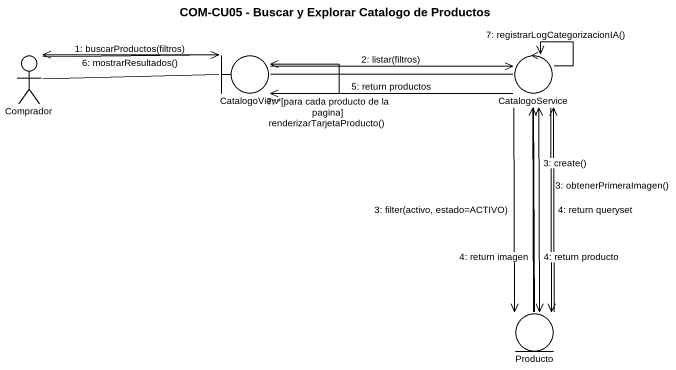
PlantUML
@startuml
title COM-CU05 - Buscar y Explorar Catalogo de Productos
actor Comprador
boundary CatalogoView
control CatalogoService
entity Producto
Comprador -right-> CatalogoView : 1: buscarProductos(filtros)
Comprador -right- CatalogoView
CatalogoView -left-> Comprador : 6: mostrarResultados()
CatalogoView --> CatalogoView : 7: *[para cada producto de la pagina] renderizarTarjetaProducto()
CatalogoView -right-> CatalogoService : 2: listar(filtros)
CatalogoView -right- CatalogoService
CatalogoService -left-> CatalogoView : 5: return productos
CatalogoService --> CatalogoService : 7: registrarLogCategorizacionIA()
CatalogoService --> Producto : 3: filter(activo, estado=ACTIVO)
CatalogoService --> Producto : 3: create()
CatalogoService --> Producto : 3: obtenerPrimeraImagen()
CatalogoService -- Producto
Producto -up-> CatalogoService : 4: return queryset
Producto -up-> CatalogoService : 4: return producto
Producto -up-> CatalogoService : 4: return imagen
@enduml
